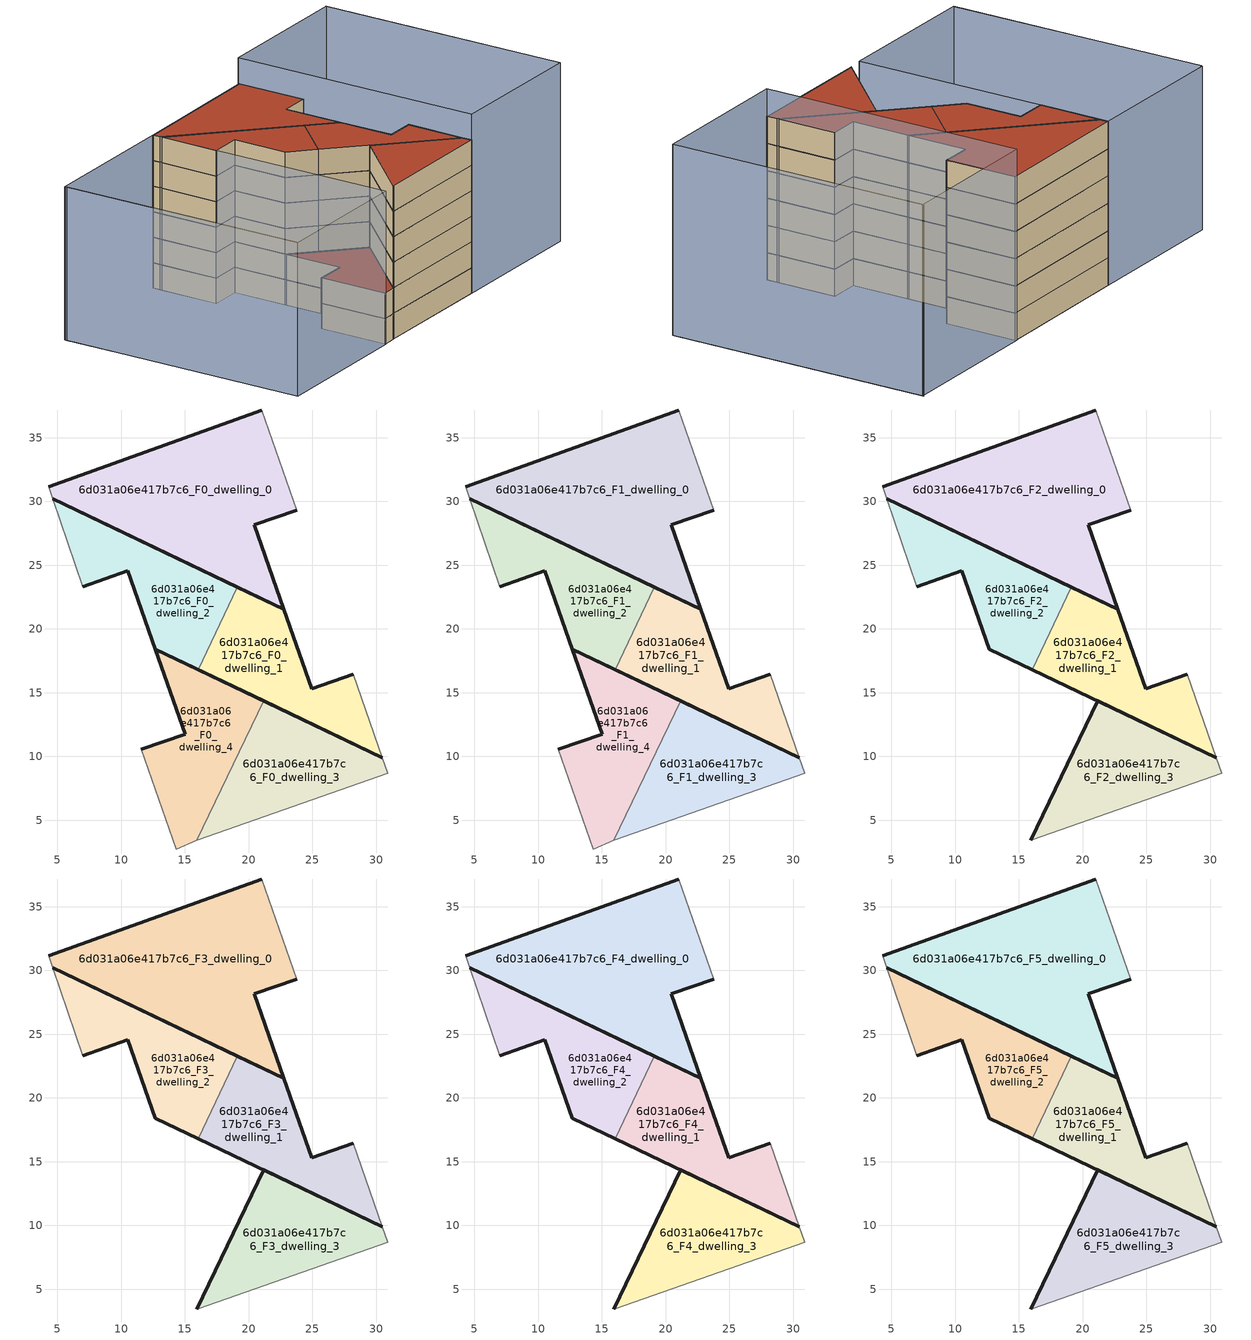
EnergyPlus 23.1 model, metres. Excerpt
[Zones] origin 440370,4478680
6d031a06e417b7c6_F0_dwelling_0
 floor ground (EU_floor_Construction): 22.77,21.55 20.46,28.16 23.78,29.29 21.05,37.17 4.34,31.15 4.66,30.21 z0
 wall outside (EU_wall_Construction): 4.34,31.15 21.05,37.17 / 23.78,29.29 20.46,28.16 22.77,21.55 4.66,30.21 z0:3
 wall adiabatic (EU_wall_Construction): 4.66,30.21 4.34,31.15 / 21.05,37.17 23.78,29.29 z0:3
6d031a06e417b7c6_F0_dwelling_1
 floor ground (EU_floor_Construction): 30.48,9.9 28.21,16.46 24.94,15.32 22.77,21.55 19.13,23.29 16.04,16.82 z0
 wall outside (EU_wall_Construction): 19.13,23.29 22.77,21.55 24.94,15.32 28.21,16.46 / 30.48,9.9 16.04,16.82 z0:3
 wall to 6d031a06e417b7c6_F0_dwelling_2 (EU_wall_Construction): 16.04,16.82 19.13,23.29 z0:3
 wall adiabatic (EU_wall_Construction): 28.21,16.46 30.48,9.9 z0:3
6d031a06e417b7c6_F0_dwelling_2
 floor ground (EU_floor_Construction): 16.04,16.82 19.13,23.29 4.66,30.21 6.98,23.32 10.53,24.57 12.7,18.41 z0
 wall outside (EU_wall_Construction): 4.66,30.21 19.13,23.29 / 16.04,16.82 12.7,18.41 10.53,24.57 6.98,23.32 z0:3
 wall adiabatic (EU_wall_Construction): 6.98,23.32 4.66,30.21 z0:3
6d031a06e417b7c6_F0_dwelling_3
 floor ground (EU_floor_Construction): 30.9,8.69 30.48,9.9 21.18,14.35 15.96,3.42 16.04,3.46 z0
 wall outside (EU_wall_Construction): 21.18,14.35 30.48,9.9 z0:3
 wall adiabatic (EU_wall_Construction): 30.48,9.9 30.9,8.69 16.04,3.46 15.96,3.42 z0:3
 wall to 6d031a06e417b7c6_F0_dwelling_4 (EU_wall_Construction): 15.96,3.42 21.18,14.35 z0:3
6d031a06e417b7c6_F0_dwelling_4
 floor ground (EU_floor_Construction): 15.96,3.42 21.18,14.35 12.7,18.41 15.04,11.76 11.58,10.58 14.32,2.74 z0
 wall outside (EU_wall_Construction): 11.58,10.58 15.04,11.76 12.7,18.41 21.18,14.35 z0:3
 wall adiabatic (EU_wall_Construction): 15.96,3.42 14.32,2.74 11.58,10.58 z0:3
6d031a06e417b7c6_F1_dwelling_0
 floor to 6d031a06e417b7c6_F0_dwelling_0 (EU_floor_Construction): 22.77,21.55 20.46,28.16 23.78,29.29 21.05,37.17 4.34,31.15 4.66,30.21 z3
 wall outside (EU_wall_Construction): 4.34,31.15 21.05,37.17 / 23.78,29.29 20.46,28.16 22.77,21.55 4.66,30.21 z3:6
 wall adiabatic (EU_wall_Construction): 4.66,30.21 4.34,31.15 / 21.05,37.17 23.78,29.29 z3:6
6d031a06e417b7c6_F1_dwelling_1
 floor to 6d031a06e417b7c6_F0_dwelling_1 (EU_floor_Construction): 30.48,9.9 28.21,16.46 24.94,15.32 22.77,21.55 19.13,23.29 16.04,16.82 z3
 wall outside (EU_wall_Construction): 19.13,23.29 22.77,21.55 24.94,15.32 28.21,16.46 / 30.48,9.9 16.04,16.82 z3:6
 wall to 6d031a06e417b7c6_F1_dwelling_2 (EU_wall_Construction): 16.04,16.82 19.13,23.29 z3:6
 wall adiabatic (EU_wall_Construction): 28.21,16.46 30.48,9.9 z3:6
6d031a06e417b7c6_F1_dwelling_2
 floor to 6d031a06e417b7c6_F0_dwelling_2 (EU_floor_Construction): 16.04,16.82 19.13,23.29 4.66,30.21 6.98,23.32 10.53,24.57 12.7,18.41 z3
 wall outside (EU_wall_Construction): 4.66,30.21 19.13,23.29 / 16.04,16.82 12.7,18.41 10.53,24.57 6.98,23.32 z3:6
 wall adiabatic (EU_wall_Construction): 6.98,23.32 4.66,30.21 z3:6
6d031a06e417b7c6_F1_dwelling_3
 floor to 6d031a06e417b7c6_F0_dwelling_3 (EU_floor_Construction): 30.9,8.69 30.48,9.9 21.18,14.35 15.96,3.42 16.04,3.46 z3
 wall outside (EU_wall_Construction): 21.18,14.35 30.48,9.9 z3:6
 wall adiabatic (EU_wall_Construction): 30.48,9.9 30.9,8.69 16.04,3.46 15.96,3.42 z3:6
 wall to 6d031a06e417b7c6_F1_dwelling_4 (EU_wall_Construction): 15.96,3.42 21.18,14.35 z3:6
6d031a06e417b7c6_F1_dwelling_4
 floor to 6d031a06e417b7c6_F0_dwelling_4 (EU_floor_Construction): 15.96,3.42 21.18,14.35 12.7,18.41 15.04,11.76 11.58,10.58 14.32,2.74 z3
 wall outside (EU_wall_Construction): 11.58,10.58 15.04,11.76 12.7,18.41 21.18,14.35 z3:6
 wall adiabatic (EU_wall_Construction): 15.96,3.42 14.32,2.74 11.58,10.58 z3:6
 roof outside (EU_roof_Construction): 21.18,14.35 15.96,3.42 14.32,2.74 11.58,10.58 15.04,11.76 12.7,18.41 z6
6d031a06e417b7c6_F2_dwelling_0
 floor to 6d031a06e417b7c6_F1_dwelling_0 (EU_floor_Construction): 22.77,21.55 20.46,28.16 23.78,29.29 21.05,37.17 4.34,31.15 4.66,30.21 z6
 wall outside (EU_wall_Construction): 4.34,31.15 21.05,37.17 / 23.78,29.29 20.46,28.16 22.77,21.55 4.66,30.21 z6:9
 wall adiabatic (EU_wall_Construction): 4.66,30.21 4.34,31.15 / 21.05,37.17 23.78,29.29 z6:9
6d031a06e417b7c6_F2_dwelling_1
 floor to 6d031a06e417b7c6_F1_dwelling_1 (EU_floor_Construction): 30.48,9.9 28.21,16.46 24.94,15.32 22.77,21.55 19.13,23.29 16.04,16.82 z6
 wall outside (EU_wall_Construction): 19.13,23.29 22.77,21.55 24.94,15.32 28.21,16.46 / 30.48,9.9 16.04,16.82 z6:9
 wall to 6d031a06e417b7c6_F2_dwelling_2 (EU_wall_Construction): 16.04,16.82 19.13,23.29 z6:9
 wall adiabatic (EU_wall_Construction): 28.21,16.46 30.48,9.9 z6:9
6d031a06e417b7c6_F2_dwelling_2
 floor to 6d031a06e417b7c6_F1_dwelling_2 (EU_floor_Construction): 16.04,16.82 19.13,23.29 4.66,30.21 6.98,23.32 10.53,24.57 12.7,18.41 z6
 wall outside (EU_wall_Construction): 4.66,30.21 19.13,23.29 / 16.04,16.82 12.7,18.41 10.53,24.57 6.98,23.32 z6:9
 wall adiabatic (EU_wall_Construction): 6.98,23.32 4.66,30.21 z6:9
6d031a06e417b7c6_F2_dwelling_3
 floor to 6d031a06e417b7c6_F1_dwelling_3 (EU_floor_Construction): 30.9,8.69 30.48,9.9 21.18,14.35 15.96,3.42 16.04,3.46 z6
 wall outside (EU_wall_Construction): 15.96,3.42 21.18,14.35 30.48,9.9 z6:9
 wall adiabatic (EU_wall_Construction): 30.48,9.9 30.9,8.69 16.04,3.46 15.96,3.42 z6:9
6d031a06e417b7c6_F3_dwelling_0
 floor to 6d031a06e417b7c6_F2_dwelling_0 (EU_floor_Construction): 22.77,21.55 20.46,28.16 23.78,29.29 21.05,37.17 4.34,31.15 4.66,30.21 z9
 wall outside (EU_wall_Construction): 4.34,31.15 21.05,37.17 / 23.78,29.29 20.46,28.16 22.77,21.55 4.66,30.21 z9:12
 wall adiabatic (EU_wall_Construction): 4.66,30.21 4.34,31.15 / 21.05,37.17 23.78,29.29 z9:12
6d031a06e417b7c6_F3_dwelling_1
 floor to 6d031a06e417b7c6_F2_dwelling_1 (EU_floor_Construction): 30.48,9.9 28.21,16.46 24.94,15.32 22.77,21.55 19.13,23.29 16.04,16.82 z9
 wall outside (EU_wall_Construction): 19.13,23.29 22.77,21.55 24.94,15.32 28.21,16.46 / 30.48,9.9 16.04,16.82 z9:12
 wall to 6d031a06e417b7c6_F3_dwelling_2 (EU_wall_Construction): 16.04,16.82 19.13,23.29 z9:12
 wall adiabatic (EU_wall_Construction): 28.21,16.46 30.48,9.9 z9:12
6d031a06e417b7c6_F3_dwelling_2
 floor to 6d031a06e417b7c6_F2_dwelling_2 (EU_floor_Construction): 16.04,16.82 19.13,23.29 4.66,30.21 6.98,23.32 10.53,24.57 12.7,18.41 z9
 wall outside (EU_wall_Construction): 4.66,30.21 19.13,23.29 / 16.04,16.82 12.7,18.41 10.53,24.57 6.98,23.32 z9:12
 wall adiabatic (EU_wall_Construction): 6.98,23.32 4.66,30.21 z9:12
6d031a06e417b7c6_F3_dwelling_3
 floor to 6d031a06e417b7c6_F2_dwelling_3 (EU_floor_Construction): 30.9,8.69 30.48,9.9 21.18,14.35 15.96,3.42 16.04,3.46 z9
 wall outside (EU_wall_Construction): 15.96,3.42 21.18,14.35 30.48,9.9 z9:12
 wall adiabatic (EU_wall_Construction): 30.48,9.9 30.9,8.69 16.04,3.46 15.96,3.42 z9:12
6d031a06e417b7c6_F4_dwelling_0
 floor to 6d031a06e417b7c6_F3_dwelling_0 (EU_floor_Construction): 22.77,21.55 20.46,28.16 23.78,29.29 21.05,37.17 4.34,31.15 4.66,30.21 z12
 wall outside (EU_wall_Construction): 4.34,31.15 21.05,37.17 / 23.78,29.29 20.46,28.16 22.77,21.55 4.66,30.21 z12:15
 wall adiabatic (EU_wall_Construction): 4.66,30.21 4.34,31.15 / 21.05,37.17 23.78,29.29 z12:15
6d031a06e417b7c6_F4_dwelling_1
 floor to 6d031a06e417b7c6_F3_dwelling_1 (EU_floor_Construction): 30.48,9.9 28.21,16.46 24.94,15.32 22.77,21.55 19.13,23.29 16.04,16.82 z12
 wall outside (EU_wall_Construction): 19.13,23.29 22.77,21.55 24.94,15.32 28.21,16.46 / 30.48,9.9 16.04,16.82 z12:15
 wall to 6d031a06e417b7c6_F4_dwelling_2 (EU_wall_Construction): 16.04,16.82 19.13,23.29 z12:15
 wall adiabatic (EU_wall_Construction): 28.21,16.46 30.48,9.9 z12:15
6d031a06e417b7c6_F4_dwelling_2
 floor to 6d031a06e417b7c6_F3_dwelling_2 (EU_floor_Construction): 16.04,16.82 19.13,23.29 4.66,30.21 6.98,23.32 10.53,24.57 12.7,18.41 z12
 wall outside (EU_wall_Construction): 4.66,30.21 19.13,23.29 / 16.04,16.82 12.7,18.41 10.53,24.57 6.98,23.32 z12:15
 wall adiabatic (EU_wall_Construction): 6.98,23.32 4.66,30.21 z12:15
6d031a06e417b7c6_F4_dwelling_3
 floor to 6d031a06e417b7c6_F3_dwelling_3 (EU_floor_Construction): 30.9,8.69 30.48,9.9 21.18,14.35 15.96,3.42 16.04,3.46 z12
 wall outside (EU_wall_Construction): 15.96,3.42 21.18,14.35 30.48,9.9 z12:15
 wall adiabatic (EU_wall_Construction): 30.48,9.9 30.9,8.69 16.04,3.46 15.96,3.42 z12:15
6d031a06e417b7c6_F5_dwelling_0
 floor to 6d031a06e417b7c6_F4_dwelling_0 (EU_floor_Construction): 22.77,21.55 20.46,28.16 23.78,29.29 21.05,37.17 4.34,31.15 4.66,30.21 z15
 wall outside (EU_wall_Construction): 4.34,31.15 21.05,37.17 / 23.78,29.29 20.46,28.16 22.77,21.55 4.66,30.21 z15:18
 wall adiabatic (EU_wall_Construction): 4.66,30.21 4.34,31.15 / 21.05,37.17 23.78,29.29 z15:18
 roof outside (EU_roof_Construction): 21.05,37.17 23.78,29.29 20.46,28.16 22.77,21.55 4.66,30.21 4.34,31.15 z18
6d031a06e417b7c6_F5_dwelling_1
 floor to 6d031a06e417b7c6_F4_dwelling_1 (EU_floor_Construction): 30.48,9.9 28.21,16.46 24.94,15.32 22.77,21.55 19.13,23.29 16.04,16.82 z15
 wall outside (EU_wall_Construction): 19.13,23.29 22.77,21.55 24.94,15.32 28.21,16.46 / 30.48,9.9 16.04,16.82 z15:18
 wall to 6d031a06e417b7c6_F5_dwelling_2 (EU_wall_Construction): 16.04,16.82 19.13,23.29 z15:18
 wall adiabatic (EU_wall_Construction): 28.21,16.46 30.48,9.9 z15:18
 roof outside (EU_roof_Construction): 28.21,16.46 30.48,9.9 16.04,16.82 19.13,23.29 22.77,21.55 24.94,15.32 z18
6d031a06e417b7c6_F5_dwelling_2
 floor to 6d031a06e417b7c6_F4_dwelling_2 (EU_floor_Construction): 16.04,16.82 19.13,23.29 4.66,30.21 6.98,23.32 10.53,24.57 12.7,18.41 z15
 wall outside (EU_wall_Construction): 4.66,30.21 19.13,23.29 / 16.04,16.82 12.7,18.41 10.53,24.57 6.98,23.32 z15:18
 wall adiabatic (EU_wall_Construction): 6.98,23.32 4.66,30.21 z15:18
 roof outside (EU_roof_Construction): 19.13,23.29 16.04,16.82 12.7,18.41 10.53,24.57 6.98,23.32 4.66,30.21 z18
6d031a06e417b7c6_F5_dwelling_3
 floor to 6d031a06e417b7c6_F4_dwelling_3 (EU_floor_Construction): 30.9,8.69 30.48,9.9 21.18,14.35 15.96,3.42 16.04,3.46 z15
 wall outside (EU_wall_Construction): 15.96,3.42 21.18,14.35 30.48,9.9 z15:18
 wall adiabatic (EU_wall_Construction): 30.48,9.9 30.9,8.69 16.04,3.46 15.96,3.42 z15:18
 roof outside (EU_roof_Construction): 30.48,9.9 30.9,8.69 16.04,3.46 15.96,3.42 21.18,14.35 z18
shading: 47.6,14.83 37.59,43.23 / 37.64,43.13 47.69,14.6 / 47.69,14.6 30.9,8.69 / 30.9,8.69 20.85,37.21 / 20.85,37.21 37.64,43.13 z0:21; -12.36,25.14 -2.35,-2.98 / 14.35,2.75 -2.39,-3.15 / -2.39,-3.15 -12.39,25.25 / -12.39,25.25 4.34,31.15 / 4.34,31.15 14.35,2.75 z0:18
[Building]
EU S2 Campaign: North Axis=0; Terrain=City; Solar Distribution=FullExterior
[Site:Location]
Madrid: Latitude=40.5; Longitude=-3.5; Time Zone=1; Elevation=609
[SizingPeriod:WeatherFileDays]
AnnualSizingPeriod: Begin Month=1; Begin Day of Month=1; End Month=12; End Day of Month=31; Day of Week for Start Day=Monday; Use Weather File Daylight Saving Period=No; Use Weather File Rain and Snow Indicators=No
[MATERIAL]
EU_InternalMass_Material: Roughness=MediumRough; Thickness=0.1; Conductivity=1; Density=1800; Specific Heat=900; Thermal Absorptance=0.9; Solar Absorptance=0.7; Visible Absorptance=0.7
[MATERIAL:NOMASS] Roughness=MediumRough; Thermal Absorptance=0.9; Solar Absorptance=0.7; Visible Absorptance=0.7
Name | Thermal Resistance
EU_wall_NoMass | 0.459673
EU_roof_NoMass | 0.495815
EU_floor_NoMass | 0.788942
[CONSTRUCTION]
EU_wall_Construction: EU_wall_NoMass
EU_roof_Construction: EU_roof_NoMass
EU_floor_Construction: EU_floor_NoMass
EU_InternalMass_Construction: EU_InternalMass_Material
[ZONE] Type=1; Multiplier=1; Ceiling Height=autocalculate; Floor Area=autocalculate; Part of Total Floor Area=Yes
Name | Volume
6d031a06e417b7c6_F0_dwelling_0; 6d031a06e417b7c6_F1_dwelling_0; 6d031a06e417b7c6_F2_dwelling_0; 6d031a06e417b7c6_F3_dwelling_0; 6d031a06e417b7c6_F4_dwelling_0; 6d031a06e417b7c6_F5_dwelling_0 | 435.331
6d031a06e417b7c6_F0_dwelling_1; 6d031a06e417b7c6_F1_dwelling_1; 6d031a06e417b7c6_F2_dwelling_1; 6d031a06e417b7c6_F3_dwelling_1; 6d031a06e417b7c6_F4_dwelling_1; 6d031a06e417b7c6_F5_dwelling_1; 6d031a06e417b7c6_F0_dwelling_3; 6d031a06e417b7c6_F1_dwelling_3; 6d031a06e417b7c6_F2_dwelling_3; 6d031a06e417b7c6_F3_dwelling_3; 6d031a06e417b7c6_F4_dwelling_3; 6d031a06e417b7c6_F5_dwelling_3 | 217.647
6d031a06e417b7c6_F0_dwelling_2; 6d031a06e417b7c6_F1_dwelling_2; 6d031a06e417b7c6_F2_dwelling_2; 6d031a06e417b7c6_F3_dwelling_2; 6d031a06e417b7c6_F4_dwelling_2; 6d031a06e417b7c6_F5_dwelling_2 | 217.62
6d031a06e417b7c6_F0_dwelling_4; 6d031a06e417b7c6_F1_dwelling_4 | 217.664
[INTERNALMASS] Construction=EU_InternalMass_Construction
Name | Zone or ZoneList | Surface Area
6d031a06e417b7c6_F0_dwelling_0_EU_InternalMass | 6d031a06e417b7c6_F0_dwelling_0 | 145.11
6d031a06e417b7c6_F0_dwelling_1_EU_InternalMass | 6d031a06e417b7c6_F0_dwelling_1 | 72.549
6d031a06e417b7c6_F0_dwelling_2_EU_InternalMass | 6d031a06e417b7c6_F0_dwelling_2 | 72.5398
6d031a06e417b7c6_F0_dwelling_3_EU_InternalMass | 6d031a06e417b7c6_F0_dwelling_3 | 72.549
6d031a06e417b7c6_F0_dwelling_4_EU_InternalMass | 6d031a06e417b7c6_F0_dwelling_4 | 72.5548
6d031a06e417b7c6_F1_dwelling_0_EU_InternalMass | 6d031a06e417b7c6_F1_dwelling_0 | 145.11
6d031a06e417b7c6_F1_dwelling_1_EU_InternalMass | 6d031a06e417b7c6_F1_dwelling_1 | 72.549
6d031a06e417b7c6_F1_dwelling_2_EU_InternalMass | 6d031a06e417b7c6_F1_dwelling_2 | 72.5398
6d031a06e417b7c6_F1_dwelling_3_EU_InternalMass | 6d031a06e417b7c6_F1_dwelling_3 | 72.549
6d031a06e417b7c6_F1_dwelling_4_EU_InternalMass | 6d031a06e417b7c6_F1_dwelling_4 | 72.5548
6d031a06e417b7c6_F2_dwelling_0_EU_InternalMass | 6d031a06e417b7c6_F2_dwelling_0 | 108.83
6d031a06e417b7c6_F2_dwelling_1_EU_InternalMass | 6d031a06e417b7c6_F2_dwelling_1 | 108.826
6d031a06e417b7c6_F2_dwelling_2_EU_InternalMass | 6d031a06e417b7c6_F2_dwelling_2 | 108.822
6d031a06e417b7c6_F2_dwelling_3_EU_InternalMass | 6d031a06e417b7c6_F2_dwelling_3 | 108.815
6d031a06e417b7c6_F3_dwelling_0_EU_InternalMass | 6d031a06e417b7c6_F3_dwelling_0 | 108.83
6d031a06e417b7c6_F3_dwelling_1_EU_InternalMass | 6d031a06e417b7c6_F3_dwelling_1 | 108.826
6d031a06e417b7c6_F3_dwelling_2_EU_InternalMass | 6d031a06e417b7c6_F3_dwelling_2 | 108.822
6d031a06e417b7c6_F3_dwelling_3_EU_InternalMass | 6d031a06e417b7c6_F3_dwelling_3 | 108.815
6d031a06e417b7c6_F4_dwelling_0_EU_InternalMass | 6d031a06e417b7c6_F4_dwelling_0 | 108.83
6d031a06e417b7c6_F4_dwelling_1_EU_InternalMass | 6d031a06e417b7c6_F4_dwelling_1 | 108.826
6d031a06e417b7c6_F4_dwelling_2_EU_InternalMass | 6d031a06e417b7c6_F4_dwelling_2 | 108.822
6d031a06e417b7c6_F4_dwelling_3_EU_InternalMass | 6d031a06e417b7c6_F4_dwelling_3 | 108.815
6d031a06e417b7c6_F5_dwelling_0_EU_InternalMass | 6d031a06e417b7c6_F5_dwelling_0 | 108.83
6d031a06e417b7c6_F5_dwelling_1_EU_InternalMass | 6d031a06e417b7c6_F5_dwelling_1 | 108.826
6d031a06e417b7c6_F5_dwelling_2_EU_InternalMass | 6d031a06e417b7c6_F5_dwelling_2 | 108.822
6d031a06e417b7c6_F5_dwelling_3_EU_InternalMass | 6d031a06e417b7c6_F5_dwelling_3 | 108.815
[OTHEREQUIPMENT] Fuel Type=Electricity; Design Level Calculation Method=Watts/Area; Power per Zone Floor Area=1; Fraction Latent=0; Fraction Radiant=0; Fraction Lost=0; Carbon Dioxide Generation Rate=0; EndUse Subcategory=EU_Step8_InternalGains
Name | Zone or ZoneList or Space or SpaceList | Schedule
EU_Step8_InternalGain_6d031a06e417b7c6_F0_dwelling_0_f000 | 6d031a06e417b7c6_F0_dwelling_0 | EU_Step8_GainSchedule_6d031a06e417b7c6_F0_dwelling_0_f000
EU_Step8_InternalGain_6d031a06e417b7c6_F0_dwelling_1_f000 | 6d031a06e417b7c6_F0_dwelling_1 | EU_Step8_GainSchedule_6d031a06e417b7c6_F0_dwelling_1_f000
EU_Step8_InternalGain_6d031a06e417b7c6_F0_dwelling_2_f000 | 6d031a06e417b7c6_F0_dwelling_2 | EU_Step8_GainSchedule_6d031a06e417b7c6_F0_dwelling_2_f000
EU_Step8_InternalGain_6d031a06e417b7c6_F0_dwelling_3_f000 | 6d031a06e417b7c6_F0_dwelling_3 | EU_Step8_GainSchedule_6d031a06e417b7c6_F0_dwelling_3_f000
EU_Step8_InternalGain_6d031a06e417b7c6_F0_dwelling_4_f000 | 6d031a06e417b7c6_F0_dwelling_4 | EU_Step8_GainSchedule_6d031a06e417b7c6_F0_dwelling_4_f000
EU_Step8_InternalGain_6d031a06e417b7c6_F1_dwelling_0_f000 | 6d031a06e417b7c6_F1_dwelling_0 | EU_Step8_GainSchedule_6d031a06e417b7c6_F1_dwelling_0_f000
EU_Step8_InternalGain_6d031a06e417b7c6_F1_dwelling_1_f000 | 6d031a06e417b7c6_F1_dwelling_1 | EU_Step8_GainSchedule_6d031a06e417b7c6_F1_dwelling_1_f000
EU_Step8_InternalGain_6d031a06e417b7c6_F1_dwelling_2_f000 | 6d031a06e417b7c6_F1_dwelling_2 | EU_Step8_GainSchedule_6d031a06e417b7c6_F1_dwelling_2_f000
EU_Step8_InternalGain_6d031a06e417b7c6_F1_dwelling_3_f000 | 6d031a06e417b7c6_F1_dwelling_3 | EU_Step8_GainSchedule_6d031a06e417b7c6_F1_dwelling_3_f000
EU_Step8_InternalGain_6d031a06e417b7c6_F1_dwelling_4_f000 | 6d031a06e417b7c6_F1_dwelling_4 | EU_Step8_GainSchedule_6d031a06e417b7c6_F1_dwelling_4_f000
EU_Step8_InternalGain_6d031a06e417b7c6_F2_dwelling_0_f000 | 6d031a06e417b7c6_F2_dwelling_0 | EU_Step8_GainSchedule_6d031a06e417b7c6_F2_dwelling_0_f000
EU_Step8_InternalGain_6d031a06e417b7c6_F2_dwelling_1_f000 | 6d031a06e417b7c6_F2_dwelling_1 | EU_Step8_GainSchedule_6d031a06e417b7c6_F2_dwelling_1_f000
EU_Step8_InternalGain_6d031a06e417b7c6_F2_dwelling_2_f000 | 6d031a06e417b7c6_F2_dwelling_2 | EU_Step8_GainSchedule_6d031a06e417b7c6_F2_dwelling_2_f000
EU_Step8_InternalGain_6d031a06e417b7c6_F2_dwelling_3_f000 | 6d031a06e417b7c6_F2_dwelling_3 | EU_Step8_GainSchedule_6d031a06e417b7c6_F2_dwelling_3_f000
EU_Step8_InternalGain_6d031a06e417b7c6_F3_dwelling_0_f000 | 6d031a06e417b7c6_F3_dwelling_0 | EU_Step8_GainSchedule_6d031a06e417b7c6_F3_dwelling_0_f000
EU_Step8_InternalGain_6d031a06e417b7c6_F3_dwelling_1_f000 | 6d031a06e417b7c6_F3_dwelling_1 | EU_Step8_GainSchedule_6d031a06e417b7c6_F3_dwelling_1_f000
EU_Step8_InternalGain_6d031a06e417b7c6_F3_dwelling_2_f000 | 6d031a06e417b7c6_F3_dwelling_2 | EU_Step8_GainSchedule_6d031a06e417b7c6_F3_dwelling_2_f000
EU_Step8_InternalGain_6d031a06e417b7c6_F3_dwelling_3_f000 | 6d031a06e417b7c6_F3_dwelling_3 | EU_Step8_GainSchedule_6d031a06e417b7c6_F3_dwelling_3_f000
EU_Step8_InternalGain_6d031a06e417b7c6_F4_dwelling_0_f000 | 6d031a06e417b7c6_F4_dwelling_0 | EU_Step8_GainSchedule_6d031a06e417b7c6_F4_dwelling_0_f000
EU_Step8_InternalGain_6d031a06e417b7c6_F4_dwelling_1_f000 | 6d031a06e417b7c6_F4_dwelling_1 | EU_Step8_GainSchedule_6d031a06e417b7c6_F4_dwelling_1_f000
EU_Step8_InternalGain_6d031a06e417b7c6_F4_dwelling_2_f000 | 6d031a06e417b7c6_F4_dwelling_2 | EU_Step8_GainSchedule_6d031a06e417b7c6_F4_dwelling_2_f000
EU_Step8_InternalGain_6d031a06e417b7c6_F4_dwelling_3_f000 | 6d031a06e417b7c6_F4_dwelling_3 | EU_Step8_GainSchedule_6d031a06e417b7c6_F4_dwelling_3_f000
EU_Step8_InternalGain_6d031a06e417b7c6_F5_dwelling_0_f000 | 6d031a06e417b7c6_F5_dwelling_0 | EU_Step8_GainSchedule_6d031a06e417b7c6_F5_dwelling_0_f000
EU_Step8_InternalGain_6d031a06e417b7c6_F5_dwelling_1_f000 | 6d031a06e417b7c6_F5_dwelling_1 | EU_Step8_GainSchedule_6d031a06e417b7c6_F5_dwelling_1_f000
EU_Step8_InternalGain_6d031a06e417b7c6_F5_dwelling_2_f000 | 6d031a06e417b7c6_F5_dwelling_2 | EU_Step8_GainSchedule_6d031a06e417b7c6_F5_dwelling_2_f000
EU_Step8_InternalGain_6d031a06e417b7c6_F5_dwelling_3_f000 | 6d031a06e417b7c6_F5_dwelling_3 | EU_Step8_GainSchedule_6d031a06e417b7c6_F5_dwelling_3_f000
[ZONEVENTILATION:DESIGNFLOWRATE] Schedule=EU_AlwaysOn; Design Flow Rate Calculation Method=AirChanges/Hour; Air Changes per Hour=0.719161; Ventilation Type=Natural; Fan Pressure Rise=0; Fan Total Efficiency=1; Constant Term Coefficient=1; Temperature Term Coefficient=0; Velocity Term Coefficient=0; Velocity Squared Term Coefficient=0; Minimum Indoor Temperature=-100; Maximum Indoor Temperature=100; Delta Temperature=-100; Minimum Outdoor Temperature=-100; Maximum Outdoor Temperature=100; Maximum Wind Speed=40
Name | Zone or ZoneList or Space or SpaceList
EU_ConstantAir_6d031a06e417b7c6_F0_dwelling_0 | 6d031a06e417b7c6_F0_dwelling_0
EU_ConstantAir_6d031a06e417b7c6_F0_dwelling_1 | 6d031a06e417b7c6_F0_dwelling_1
EU_ConstantAir_6d031a06e417b7c6_F0_dwelling_2 | 6d031a06e417b7c6_F0_dwelling_2
EU_ConstantAir_6d031a06e417b7c6_F0_dwelling_3 | 6d031a06e417b7c6_F0_dwelling_3
EU_ConstantAir_6d031a06e417b7c6_F0_dwelling_4 | 6d031a06e417b7c6_F0_dwelling_4
EU_ConstantAir_6d031a06e417b7c6_F1_dwelling_0 | 6d031a06e417b7c6_F1_dwelling_0
EU_ConstantAir_6d031a06e417b7c6_F1_dwelling_1 | 6d031a06e417b7c6_F1_dwelling_1
EU_ConstantAir_6d031a06e417b7c6_F1_dwelling_2 | 6d031a06e417b7c6_F1_dwelling_2
EU_ConstantAir_6d031a06e417b7c6_F1_dwelling_3 | 6d031a06e417b7c6_F1_dwelling_3
EU_ConstantAir_6d031a06e417b7c6_F1_dwelling_4 | 6d031a06e417b7c6_F1_dwelling_4
EU_ConstantAir_6d031a06e417b7c6_F2_dwelling_0 | 6d031a06e417b7c6_F2_dwelling_0
EU_ConstantAir_6d031a06e417b7c6_F2_dwelling_1 | 6d031a06e417b7c6_F2_dwelling_1
EU_ConstantAir_6d031a06e417b7c6_F2_dwelling_2 | 6d031a06e417b7c6_F2_dwelling_2
EU_ConstantAir_6d031a06e417b7c6_F2_dwelling_3 | 6d031a06e417b7c6_F2_dwelling_3
EU_ConstantAir_6d031a06e417b7c6_F3_dwelling_0 | 6d031a06e417b7c6_F3_dwelling_0
EU_ConstantAir_6d031a06e417b7c6_F3_dwelling_1 | 6d031a06e417b7c6_F3_dwelling_1
EU_ConstantAir_6d031a06e417b7c6_F3_dwelling_2 | 6d031a06e417b7c6_F3_dwelling_2
EU_ConstantAir_6d031a06e417b7c6_F3_dwelling_3 | 6d031a06e417b7c6_F3_dwelling_3
EU_ConstantAir_6d031a06e417b7c6_F4_dwelling_0 | 6d031a06e417b7c6_F4_dwelling_0
EU_ConstantAir_6d031a06e417b7c6_F4_dwelling_1 | 6d031a06e417b7c6_F4_dwelling_1
EU_ConstantAir_6d031a06e417b7c6_F4_dwelling_2 | 6d031a06e417b7c6_F4_dwelling_2
EU_ConstantAir_6d031a06e417b7c6_F4_dwelling_3 | 6d031a06e417b7c6_F4_dwelling_3
EU_ConstantAir_6d031a06e417b7c6_F5_dwelling_0 | 6d031a06e417b7c6_F5_dwelling_0
EU_ConstantAir_6d031a06e417b7c6_F5_dwelling_1 | 6d031a06e417b7c6_F5_dwelling_1
EU_ConstantAir_6d031a06e417b7c6_F5_dwelling_2 | 6d031a06e417b7c6_F5_dwelling_2
EU_ConstantAir_6d031a06e417b7c6_F5_dwelling_3 | 6d031a06e417b7c6_F5_dwelling_3
[HVACTEMPLATE:THERMOSTAT] Constant Heating Setpoint=20; Constant Cooling Setpoint=50
EU_HeatOnly_6d031a06e417b7c6_F0_dwelling_0; EU_HeatOnly_6d031a06e417b7c6_F0_dwelling_1; EU_HeatOnly_6d031a06e417b7c6_F0_dwelling_2; EU_HeatOnly_6d031a06e417b7c6_F0_dwelling_3; EU_HeatOnly_6d031a06e417b7c6_F0_dwelling_4; EU_HeatOnly_6d031a06e417b7c6_F1_dwelling_0; EU_HeatOnly_6d031a06e417b7c6_F1_dwelling_1; EU_HeatOnly_6d031a06e417b7c6_F1_dwelling_2; EU_HeatOnly_6d031a06e417b7c6_F1_dwelling_3; EU_HeatOnly_6d031a06e417b7c6_F1_dwelling_4; EU_HeatOnly_6d031a06e417b7c6_F2_dwelling_0; EU_HeatOnly_6d031a06e417b7c6_F2_dwelling_1; EU_HeatOnly_6d031a06e417b7c6_F2_dwelling_2; EU_HeatOnly_6d031a06e417b7c6_F2_dwelling_3; EU_HeatOnly_6d031a06e417b7c6_F3_dwelling_0; EU_HeatOnly_6d031a06e417b7c6_F3_dwelling_1; EU_HeatOnly_6d031a06e417b7c6_F3_dwelling_2; EU_HeatOnly_6d031a06e417b7c6_F3_dwelling_3; EU_HeatOnly_6d031a06e417b7c6_F4_dwelling_0; EU_HeatOnly_6d031a06e417b7c6_F4_dwelling_1; EU_HeatOnly_6d031a06e417b7c6_F4_dwelling_2; EU_HeatOnly_6d031a06e417b7c6_F4_dwelling_3; EU_HeatOnly_6d031a06e417b7c6_F5_dwelling_0; EU_HeatOnly_6d031a06e417b7c6_F5_dwelling_1; EU_HeatOnly_6d031a06e417b7c6_F5_dwelling_2; EU_HeatOnly_6d031a06e417b7c6_F5_dwelling_3
[HVACTEMPLATE:ZONE:IDEALLOADSAIRSYSTEM] System Availability Schedule=EU_AlwaysOn; Maximum Heating Supply Air Temperature=50; Minimum Cooling Supply Air Temperature=13; Maximum Heating Supply Air Humidity Ratio=0.0156; Minimum Cooling Supply Air Humidity Ratio=0.0077; Heating Limit=NoLimit; Cooling Limit=NoLimit; Heating Availability Schedule=EU_AlwaysOn; Cooling Availability Schedule=EU_CoolingOff; Dehumidification Control Type=ConstantSensibleHeatRatio; Cooling Sensible Heat Ratio=0.7; Dehumidification Setpoint=60; Humidification Control Type=None; Humidification Setpoint=30; Outdoor Air Method=None; Outdoor Air Flow Rate per Person=0.00944; Outdoor Air Flow Rate per Zone Floor Area=0; Outdoor Air Flow Rate per Zone=0; Demand Controlled Ventilation Type=None; Outdoor Air Economizer Type=NoEconomizer; Heat Recovery Type=None; Sensible Heat Recovery Effectiveness=0.7; Latent Heat Recovery Effectiveness=0.65
Name | Template Thermostat
6d031a06e417b7c6_F0_dwelling_0 | EU_HeatOnly_6d031a06e417b7c6_F0_dwelling_0
6d031a06e417b7c6_F0_dwelling_1 | EU_HeatOnly_6d031a06e417b7c6_F0_dwelling_1
6d031a06e417b7c6_F0_dwelling_2 | EU_HeatOnly_6d031a06e417b7c6_F0_dwelling_2
6d031a06e417b7c6_F0_dwelling_3 | EU_HeatOnly_6d031a06e417b7c6_F0_dwelling_3
6d031a06e417b7c6_F0_dwelling_4 | EU_HeatOnly_6d031a06e417b7c6_F0_dwelling_4
6d031a06e417b7c6_F1_dwelling_0 | EU_HeatOnly_6d031a06e417b7c6_F1_dwelling_0
6d031a06e417b7c6_F1_dwelling_1 | EU_HeatOnly_6d031a06e417b7c6_F1_dwelling_1
6d031a06e417b7c6_F1_dwelling_2 | EU_HeatOnly_6d031a06e417b7c6_F1_dwelling_2
6d031a06e417b7c6_F1_dwelling_3 | EU_HeatOnly_6d031a06e417b7c6_F1_dwelling_3
6d031a06e417b7c6_F1_dwelling_4 | EU_HeatOnly_6d031a06e417b7c6_F1_dwelling_4
6d031a06e417b7c6_F2_dwelling_0 | EU_HeatOnly_6d031a06e417b7c6_F2_dwelling_0
6d031a06e417b7c6_F2_dwelling_1 | EU_HeatOnly_6d031a06e417b7c6_F2_dwelling_1
6d031a06e417b7c6_F2_dwelling_2 | EU_HeatOnly_6d031a06e417b7c6_F2_dwelling_2
6d031a06e417b7c6_F2_dwelling_3 | EU_HeatOnly_6d031a06e417b7c6_F2_dwelling_3
6d031a06e417b7c6_F3_dwelling_0 | EU_HeatOnly_6d031a06e417b7c6_F3_dwelling_0
6d031a06e417b7c6_F3_dwelling_1 | EU_HeatOnly_6d031a06e417b7c6_F3_dwelling_1
6d031a06e417b7c6_F3_dwelling_2 | EU_HeatOnly_6d031a06e417b7c6_F3_dwelling_2
6d031a06e417b7c6_F3_dwelling_3 | EU_HeatOnly_6d031a06e417b7c6_F3_dwelling_3
6d031a06e417b7c6_F4_dwelling_0 | EU_HeatOnly_6d031a06e417b7c6_F4_dwelling_0
6d031a06e417b7c6_F4_dwelling_1 | EU_HeatOnly_6d031a06e417b7c6_F4_dwelling_1
6d031a06e417b7c6_F4_dwelling_2 | EU_HeatOnly_6d031a06e417b7c6_F4_dwelling_2
6d031a06e417b7c6_F4_dwelling_3 | EU_HeatOnly_6d031a06e417b7c6_F4_dwelling_3
6d031a06e417b7c6_F5_dwelling_0 | EU_HeatOnly_6d031a06e417b7c6_F5_dwelling_0
6d031a06e417b7c6_F5_dwelling_1 | EU_HeatOnly_6d031a06e417b7c6_F5_dwelling_1
6d031a06e417b7c6_F5_dwelling_2 | EU_HeatOnly_6d031a06e417b7c6_F5_dwelling_2
6d031a06e417b7c6_F5_dwelling_3 | EU_HeatOnly_6d031a06e417b7c6_F5_dwelling_3
[SIZING:ZONE] Zone Cooling Design Supply Air Temperature Input Method=SupplyAirTemperature; Zone Cooling Design Supply Air Temperature=13; Zone Heating Design Supply Air Temperature Input Method=SupplyAirTemperature; Zone Heating Design Supply Air Temperature=50; Zone Cooling Design Supply Air Humidity Ratio=0.008; Zone Heating Design Supply Air Humidity Ratio=0.008; Cooling Design Air Flow Method=DesignDay; Cooling Design Air Flow Rate=0; Cooling Minimum Air Flow per Zone Floor Area=0.000762; Cooling Minimum Air Flow=0; Cooling Minimum Air Flow Fraction=0.2; Heating Design Air Flow Method=DesignDay; Heating Design Air Flow Rate=0; Heating Maximum Air Flow per Zone Floor Area=0.002032; Heating Maximum Air Flow=0.141576; Heating Maximum Air Flow Fraction=0.3; Account for Dedicated Outdoor Air System=No; Dedicated Outdoor Air System Control Strategy=NeutralSupplyAir; Dedicated Outdoor Air Low Setpoint Temperature for Design=autosize; Dedicated Outdoor Air High Setpoint Temperature for Design=autosize; Zone Load Sizing Method=Sensible Load Only No Latent Load; Zone Latent Cooling Design Supply Air Humidity Ratio Input Method=HumidityRatioDifference; Zone Cooling Design Supply Air Humidity Ratio Difference=0.005; Zone Latent Heating Design Supply Air Humidity Ratio Input Method=HumidityRatioDifference; Zone Humidification Design Supply Air Humidity Ratio Difference=0.005
6d031a06e417b7c6_F0_dwelling_0; 6d031a06e417b7c6_F0_dwelling_1; 6d031a06e417b7c6_F0_dwelling_2; 6d031a06e417b7c6_F0_dwelling_3; 6d031a06e417b7c6_F0_dwelling_4; 6d031a06e417b7c6_F1_dwelling_0; 6d031a06e417b7c6_F1_dwelling_1; 6d031a06e417b7c6_F1_dwelling_2; 6d031a06e417b7c6_F1_dwelling_3; 6d031a06e417b7c6_F1_dwelling_4; 6d031a06e417b7c6_F2_dwelling_0; 6d031a06e417b7c6_F2_dwelling_1; 6d031a06e417b7c6_F2_dwelling_2; 6d031a06e417b7c6_F2_dwelling_3; 6d031a06e417b7c6_F3_dwelling_0; 6d031a06e417b7c6_F3_dwelling_1; 6d031a06e417b7c6_F3_dwelling_2; 6d031a06e417b7c6_F3_dwelling_3; 6d031a06e417b7c6_F4_dwelling_0; 6d031a06e417b7c6_F4_dwelling_1; 6d031a06e417b7c6_F4_dwelling_2; 6d031a06e417b7c6_F4_dwelling_3; 6d031a06e417b7c6_F5_dwelling_0; 6d031a06e417b7c6_F5_dwelling_1; 6d031a06e417b7c6_F5_dwelling_2; 6d031a06e417b7c6_F5_dwelling_3
[SCHEDULE:CONSTANT]
Name | Hourly Value
EU_AlwaysOn | 1
EU_CoolingOff | 0
[SCHEDULE:FILE] Column Number=1; Rows to Skip at Top=0; Number of Hours of Data=8760; Column Separator=Comma; Interpolate to Timestep=No; Minutes per Item=60; Adjust Schedule for Daylight Savings=Yes
Name | File
EU_Step8_GainSchedule_6d031a06e417b7c6_F0_dwelling_0_f000 | ../../schedules/6d031a06e417b7c6/6d031a06e417b7c6_F0_dwelling_0_f000_gain.csv
EU_Step8_GainSchedule_6d031a06e417b7c6_F0_dwelling_1_f000 | ../../schedules/6d031a06e417b7c6/6d031a06e417b7c6_F0_dwelling_1_f000_gain.csv
EU_Step8_GainSchedule_6d031a06e417b7c6_F0_dwelling_2_f000 | ../../schedules/6d031a06e417b7c6/6d031a06e417b7c6_F0_dwelling_2_f000_gain.csv
EU_Step8_GainSchedule_6d031a06e417b7c6_F0_dwelling_3_f000 | ../../schedules/6d031a06e417b7c6/6d031a06e417b7c6_F0_dwelling_3_f000_gain.csv
EU_Step8_GainSchedule_6d031a06e417b7c6_F0_dwelling_4_f000 | ../../schedules/6d031a06e417b7c6/6d031a06e417b7c6_F0_dwelling_4_f000_gain.csv
EU_Step8_GainSchedule_6d031a06e417b7c6_F1_dwelling_0_f000 | ../../schedules/6d031a06e417b7c6/6d031a06e417b7c6_F1_dwelling_0_f000_gain.csv
EU_Step8_GainSchedule_6d031a06e417b7c6_F1_dwelling_1_f000 | ../../schedules/6d031a06e417b7c6/6d031a06e417b7c6_F1_dwelling_1_f000_gain.csv
EU_Step8_GainSchedule_6d031a06e417b7c6_F1_dwelling_2_f000 | ../../schedules/6d031a06e417b7c6/6d031a06e417b7c6_F1_dwelling_2_f000_gain.csv
EU_Step8_GainSchedule_6d031a06e417b7c6_F1_dwelling_3_f000 | ../../schedules/6d031a06e417b7c6/6d031a06e417b7c6_F1_dwelling_3_f000_gain.csv
EU_Step8_GainSchedule_6d031a06e417b7c6_F1_dwelling_4_f000 | ../../schedules/6d031a06e417b7c6/6d031a06e417b7c6_F1_dwelling_4_f000_gain.csv
EU_Step8_GainSchedule_6d031a06e417b7c6_F2_dwelling_0_f000 | ../../schedules/6d031a06e417b7c6/6d031a06e417b7c6_F2_dwelling_0_f000_gain.csv
EU_Step8_GainSchedule_6d031a06e417b7c6_F2_dwelling_1_f000 | ../../schedules/6d031a06e417b7c6/6d031a06e417b7c6_F2_dwelling_1_f000_gain.csv
EU_Step8_GainSchedule_6d031a06e417b7c6_F2_dwelling_2_f000 | ../../schedules/6d031a06e417b7c6/6d031a06e417b7c6_F2_dwelling_2_f000_gain.csv
EU_Step8_GainSchedule_6d031a06e417b7c6_F2_dwelling_3_f000 | ../../schedules/6d031a06e417b7c6/6d031a06e417b7c6_F2_dwelling_3_f000_gain.csv
EU_Step8_GainSchedule_6d031a06e417b7c6_F3_dwelling_0_f000 | ../../schedules/6d031a06e417b7c6/6d031a06e417b7c6_F3_dwelling_0_f000_gain.csv
EU_Step8_GainSchedule_6d031a06e417b7c6_F3_dwelling_1_f000 | ../../schedules/6d031a06e417b7c6/6d031a06e417b7c6_F3_dwelling_1_f000_gain.csv
EU_Step8_GainSchedule_6d031a06e417b7c6_F3_dwelling_2_f000 | ../../schedules/6d031a06e417b7c6/6d031a06e417b7c6_F3_dwelling_2_f000_gain.csv
EU_Step8_GainSchedule_6d031a06e417b7c6_F3_dwelling_3_f000 | ../../schedules/6d031a06e417b7c6/6d031a06e417b7c6_F3_dwelling_3_f000_gain.csv
EU_Step8_GainSchedule_6d031a06e417b7c6_F4_dwelling_0_f000 | ../../schedules/6d031a06e417b7c6/6d031a06e417b7c6_F4_dwelling_0_f000_gain.csv
EU_Step8_GainSchedule_6d031a06e417b7c6_F4_dwelling_1_f000 | ../../schedules/6d031a06e417b7c6/6d031a06e417b7c6_F4_dwelling_1_f000_gain.csv
EU_Step8_GainSchedule_6d031a06e417b7c6_F4_dwelling_2_f000 | ../../schedules/6d031a06e417b7c6/6d031a06e417b7c6_F4_dwelling_2_f000_gain.csv
EU_Step8_GainSchedule_6d031a06e417b7c6_F4_dwelling_3_f000 | ../../schedules/6d031a06e417b7c6/6d031a06e417b7c6_F4_dwelling_3_f000_gain.csv
EU_Step8_GainSchedule_6d031a06e417b7c6_F5_dwelling_0_f000 | ../../schedules/6d031a06e417b7c6/6d031a06e417b7c6_F5_dwelling_0_f000_gain.csv
EU_Step8_GainSchedule_6d031a06e417b7c6_F5_dwelling_1_f000 | ../../schedules/6d031a06e417b7c6/6d031a06e417b7c6_F5_dwelling_1_f000_gain.csv
EU_Step8_GainSchedule_6d031a06e417b7c6_F5_dwelling_2_f000 | ../../schedules/6d031a06e417b7c6/6d031a06e417b7c6_F5_dwelling_2_f000_gain.csv
EU_Step8_GainSchedule_6d031a06e417b7c6_F5_dwelling_3_f000 | ../../schedules/6d031a06e417b7c6/6d031a06e417b7c6_F5_dwelling_3_f000_gain.csv
